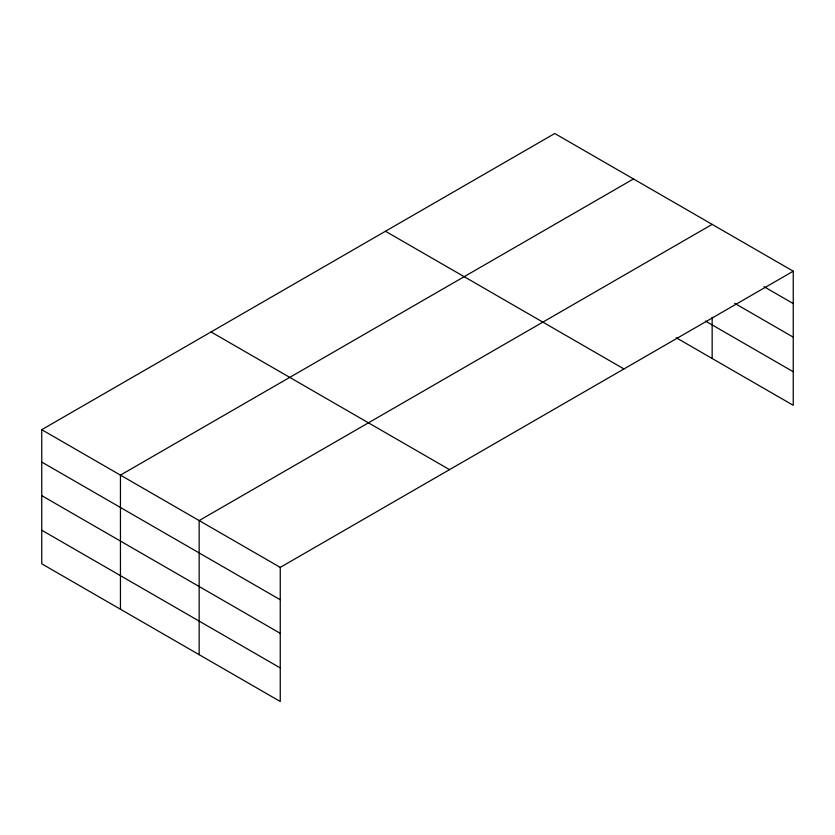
<?xml version="1.0" encoding="UTF-8"?>
<svg xmlns="http://www.w3.org/2000/svg" width="835" height="835" viewBox="0 0 835 835"><rect width="100%" height="100%" fill="white"/><g stroke="black" fill="none" stroke-linecap="round" stroke-linejoin="round"><path stroke-width="1.25" d="M793.25 271.198L554.753 133.506L41.75 429.691L41.75 563.802L280.247 701.494L280.247 567.383L793.25 271.198L793.25 405.309L676.183 337.726M633.462 178.951L120.449 475.125L120.449 609.237M712.161 224.385L199.158 520.57L199.158 654.682M763.973 286.666L793.25 303.575M734.685 303.335L793.25 337.152M705.418 321.026L793.25 371.742M385.467 231.243L623.954 368.945M211.046 331.944L449.533 469.646M41.75 429.691L280.247 567.383M41.75 462.058L280.247 599.749M41.75 495.635L280.247 633.327M41.75 530.225L280.247 667.916M712.161 317.237L712.161 358.497"/></g></svg>
